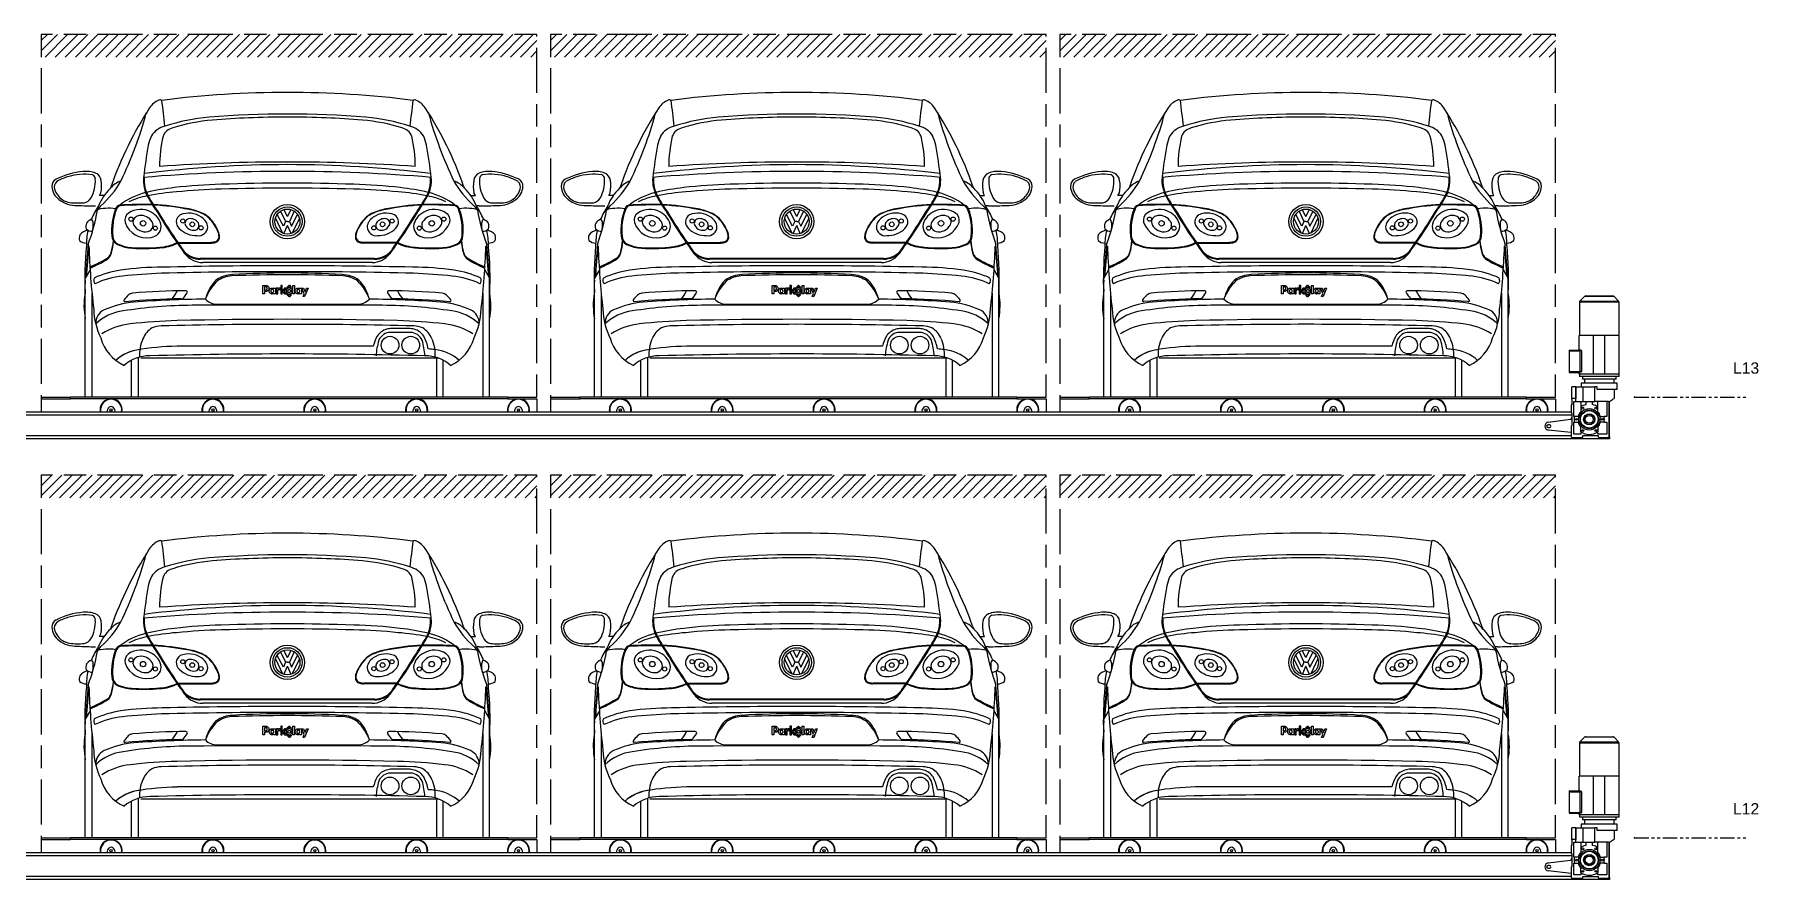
# Model space of a CAD drawing. Header units: millimetres. Extents: x 786 to 13144, y 2321 to 16212.
# Drawn here: x 12379 to 13144, y 15682 to 16057 of the extents above; entities that cross this region are included whole.
import ezdxf
from ezdxf.enums import TextEntityAlignment as Align

# ---------------------------------------------------------------- set-up
doc = ezdxf.new("R2010")
doc.units = ezdxf.units.MM
doc.linetypes.add('Center', pattern=[40, 10, -5, 20, -5])
doc.linetypes.add('PHANTOM', pattern=[12.7, 6.35, -1.27, 1.27, -1.27, 1.27, -1.27])
for name, color, linetype in [('PK24-LABEL', 7, 'Continuous'), ('PK24-LOGO', 7, 'Continuous'), ('PK24E', 7, 'Continuous'), ('PK24E-COMP-CAR', 7, 'Continuous'), ('PK24E-DATA', 7, 'Continuous')]:
    doc.layers.add(name, color=color, linetype=linetype)
for name, color, linetype, true_color in [('PK24E-COMP-CAR_ZONE', 250, 'Center', 0x383e42), ('PK24E-COMP-PALLET', 132, 'Continuous', 0x00b7c8), ('PK24E-HELPER', 253, 'PHANTOM', 0xa1a1a1), ('PK24E-SYS-SHELF', 31, 'Continuous', 0xffcc5a)]:
    doc.layers.add(name, color=color, linetype=linetype, true_color=true_color)
doc.styles.get("Standard").update_dxf_attribs({"font": 'arial.ttf'})

# ---------------------------------------------------------------- blocks, each defined once
blk = doc.blocks.new('LOGO----DECOR-PK24')
at = {"layer": 'PK24-LOGO'}
for p, q in [((-10, 2.13), (-8.71, 2.13)), ((-10, -1.62), (-10, 2.13)), ((-9.29, 1.47), (-9.29, 0.11)), ((-8.76, 1.47), (-9.29, 1.47)), ((-9.29, 0.11), (-8.76, 0.11)), ((-8.61, 1.46), (-8.76, 1.47)), ((-8.76, 0.11), (-8.61, 0.13)), ((-8.71, 2.13), (-8.43, 2.11)), ((-8.48, 1.42), (-8.61, 1.46)), ((-8.61, 0.13), (-8.48, 0.17)), ((-8.36, 1.35), (-8.48, 1.42)), ((-8.48, 0.17), (-8.36, 0.23)), ((-8.43, 2.11), (-8.3, 2.07)), ((-8.26, 1.27), (-8.36, 1.35)), ((-8.36, 0.23), (-8.26, 0.31)), ((-8.3, 2.07), (-8.17, 2.03)), ((-8.19, 1.17), (-8.26, 1.27)), ((-8.26, 0.31), (-8.19, 0.41)), ((-8.13, 1.05), (-8.19, 1.17)), ((-8.19, 0.41), (-8.13, 0.53)), ((-8.17, 2.03), (-7.94, 1.9)), ((-8.09, 0.93), (-8.13, 1.05)), ((-8.13, 0.53), (-8.09, 0.66)), ((-8.08, 0.79), (-8.09, 0.93)), ((-8.09, 0.66), (-8.08, 0.79)), ((-7.94, 1.9), (-7.74, 1.74)), ((-7.74, 1.74), (-7.58, 1.55)), ((-7.58, 0.04), (-7.74, -0.16)), ((-7.58, 1.55), (-7.46, 1.32)), ((-7.46, 0.27), (-7.58, 0.04)), ((-7.46, 1.32), (-7.38, 1.06)), ((-7.38, 0.52), (-7.46, 0.27)), ((-7.38, 1.06), (-7.36, 0.79)), ((-7.36, 0.79), (-7.38, 0.52)), ((-7.19, -0.02), (-7.16, 0.13)), ((-7.16, 0.13), (-7.11, 0.26)), ((-7.11, 0.26), (-6.98, 0.49)), ((-6.98, 0.49), (-6.82, 0.68)), ((-6.82, 0.68), (-6.62, 0.82)), ((-6.62, 0.82), (-6.41, 0.92)), ((-6.42, 0.06), (-6.48, -0.05)), ((-6.33, 0.17), (-6.42, 0.06)), ((-6.41, 0.92), (-6.19, 0.98)), ((-6.23, 0.25), (-6.33, 0.17)), ((-6.11, 0.31), (-6.23, 0.25)), ((-6.19, 0.98), (-5.97, 1)), ((-5.98, 0.35), (-6.11, 0.31)), ((-5.84, 0.36), (-5.98, 0.35)), ((-5.97, 1), (-5.74, 0.98)), ((-5.71, 0.35), (-5.84, 0.36)), ((-5.74, 0.98), (-5.53, 0.92)), ((-5.58, 0.31), (-5.71, 0.35)), ((-5.47, 0.24), (-5.58, 0.31)), ((-5.53, 0.92), (-5.35, 0.82)), ((-5.37, 0.16), (-5.47, 0.24)), ((-5.29, 0.06), (-5.37, 0.16)), ((-5.35, 0.82), (-5.21, 0.7)), ((-5.23, -0.06), (-5.29, 0.06)), ((-5.21, 0.7), (-5.21, 0.95)), ((-5.21, 0.95), (-4.5, 0.95)), ((-4.5, 0.95), (-4.5, -1.62)), ((-3.41, 0.95), (-4.11, 0.95)), ((-4.11, 0.95), (-4.11, -1.62)), ((-3.41, 0.53), (-3.41, 0.95)), ((-3.36, 0.62), (-3.41, 0.53)), ((-3.37, -0.03), (-3.32, 0.06)), ((-3.29, 0.71), (-3.36, 0.62)), ((-3.32, 0.06), (-3.26, 0.13)), ((-3.22, 0.78), (-3.29, 0.71)), ((-3.26, 0.13), (-3.19, 0.19)), ((-3.14, 0.84), (-3.22, 0.78)), ((-3.19, 0.19), (-3.11, 0.23)), ((-3.05, 0.89), (-3.14, 0.84)), ((-3.11, 0.23), (-3.02, 0.26)), ((-2.94, 0.92), (-3.05, 0.89)), ((-3.02, 0.26), (-2.92, 0.27)), ((-2.83, 0.94), (-2.94, 0.92)), ((-2.92, 0.27), (-2.42, 0.27)), ((-2.7, 0.95), (-2.83, 0.94)), ((-2.42, 0.95), (-2.7, 0.95)), ((-2.42, 0.27), (-2.42, 0.95)), ((-1.42, 2.13), (-2.13, 2.13)), ((-2.13, 2.13), (-2.13, -1.62)), ((-1.42, -1.62), (-1.42, 2.13)), ((-0.37, 0.95), (-1.42, -0.33)), ((-0.61, -0.33), (0.44, 0.95)), ((0.44, 0.95), (-0.37, 0.95)), ((0.44, 0.19), (0.36, -0.06)), ((0.56, 0.41), (0.44, 0.19)), ((0.72, 0.61), (0.56, 0.41)), ((0.92, 0.77), (0.72, 0.61)), ((0.77, 1.32), (0.79, 1.37)), ((0.78, 1.26), (0.77, 1.32)), ((0.81, 1.24), (0.78, 1.26)), ((0.79, 1.37), (1.61, 2.19)), ((0.85, 1.23), (0.81, 1.24)), ((0.89, 1.24), (0.85, 1.23)), ((1.07, 1.32), (0.89, 1.24)), ((1.15, 0.9), (0.92, 0.77)), ((1.27, 1.37), (1.07, 1.32)), ((1.07, -0.08), (1.13, 0.03)), ((1.13, 0.03), (1.21, 0.12)), ((1.4, 0.98), (1.15, 0.9)), ((1.21, 0.12), (1.3, 0.2)), ((1.46, 1.41), (1.27, 1.37)), ((1.3, 0.2), (1.41, 0.26)), ((1.67, 1), (1.4, 0.98)), ((1.41, 0.26), (1.54, 0.3)), ((1.67, 1.42), (1.46, 1.41)), ((1.54, 0.3), (1.67, 0.31)), ((1.61, 2.19), (1.67, 2.21)), ((1.67, 2.21), (1.73, 2.19)), ((1.87, 1.41), (1.67, 1.42)), ((1.94, 0.98), (1.67, 1)), ((1.67, 0.31), (1.8, 0.3)), ((1.73, 2.19), (2.54, 1.37)), ((1.8, 0.3), (1.92, 0.26)), ((2.07, 1.37), (1.87, 1.41)), ((1.92, 0.26), (2.03, 0.2)), ((2.19, 0.9), (1.94, 0.98)), ((2.03, 0.2), (2.13, 0.12)), ((2.26, 1.32), (2.07, 1.37)), ((2.13, 0.12), (2.2, 0.03)), ((2.41, 0.77), (2.19, 0.9)), ((2.2, 0.03), (2.26, -0.08)), ((2.45, 1.24), (2.26, 1.32)), ((2.61, 0.61), (2.41, 0.77)), ((2.48, 1.23), (2.45, 1.24)), ((2.52, 1.24), (2.48, 1.23)), ((2.55, 1.26), (2.52, 1.24)), ((2.54, 1.37), (2.57, 1.32)), ((2.57, 1.32), (2.55, 1.26)), ((2.78, 0.41), (2.61, 0.61)), ((2.9, 0.19), (2.78, 0.41)), ((2.98, -0.06), (2.9, 0.19)), ((3.31, 2.13), (4.01, 2.13)), ((3.31, -1.62), (3.31, 2.13)), ((4.01, 2.13), (4.01, -1.62)), ((4.37, -0.02), (4.4, 0.13)), ((4.4, 0.13), (4.45, 0.26)), ((4.45, 0.26), (4.58, 0.49)), ((4.58, 0.49), (4.74, 0.68)), ((4.74, 0.68), (4.93, 0.82)), ((4.93, 0.82), (5.15, 0.92)), ((5.14, 0.06), (5.08, -0.05)), ((5.23, 0.17), (5.14, 0.06)), ((5.15, 0.92), (5.37, 0.98)), ((5.33, 0.25), (5.23, 0.17)), ((5.45, 0.31), (5.33, 0.25)), ((5.37, 0.98), (5.59, 1)), ((5.58, 0.35), (5.45, 0.31)), ((5.72, 0.36), (5.58, 0.35)), ((5.59, 1), (5.82, 0.98)), ((5.85, 0.35), (5.72, 0.36)), ((5.82, 0.98), (6.03, 0.92)), ((5.98, 0.31), (5.85, 0.35)), ((6.09, 0.24), (5.98, 0.31)), ((6.03, 0.92), (6.21, 0.82)), ((6.19, 0.16), (6.09, 0.24)), ((6.27, 0.06), (6.19, 0.16)), ((6.21, 0.82), (6.35, 0.7)), ((6.32, -0.06), (6.27, 0.06)), ((6.35, 0.7), (6.35, 0.95)), ((6.35, 0.95), (7.06, 0.95)), ((7.06, 0.95), (7.06, -1.62)), ((8.33, -1.51), (7.31, 0.95)), ((7.31, 0.95), (8.05, 0.95)), ((8.05, 0.95), (8.68, -0.63)), ((10, 0.95), (8.51, -2.81)), ((8.68, -0.63), (9.27, 0.95)), ((9.27, 0.95), (10, 0.95)), ((-9.29, -1.62), (-10, -1.62)), ((-8.71, -0.55), (-9.29, -0.55)), ((-9.29, -0.55), (-9.29, -1.62)), ((-8.43, -0.52), (-8.71, -0.55)), ((-8.3, -0.49), (-8.43, -0.52)), ((-8.17, -0.44), (-8.3, -0.49)), ((-7.94, -0.32), (-8.17, -0.44)), ((-7.74, -0.16), (-7.94, -0.32)), ((-7.22, -0.33), (-7.21, -0.17)), ((-7.21, -0.5), (-7.22, -0.33)), ((-7.21, -0.17), (-7.19, -0.02)), ((-7.19, -0.65), (-7.21, -0.5)), ((-7.16, -0.79), (-7.19, -0.65)), ((-7.1, -0.92), (-7.16, -0.79)), ((-6.97, -1.15), (-7.1, -0.92)), ((-6.81, -1.34), (-6.97, -1.15)), ((-6.62, -1.48), (-6.81, -1.34)), ((-6.41, -1.59), (-6.62, -1.48)), ((-6.52, -0.18), (-6.53, -0.33)), ((-6.53, -0.33), (-6.52, -0.47)), ((-6.48, -0.05), (-6.52, -0.18)), ((-6.52, -0.47), (-6.48, -0.6)), ((-6.48, -0.6), (-6.42, -0.72)), ((-6.42, -0.72), (-6.33, -0.82)), ((-6.19, -1.65), (-6.41, -1.59)), ((-6.33, -0.82), (-6.23, -0.9)), ((-6.23, -0.9), (-6.11, -0.97)), ((-5.98, -1.67), (-6.19, -1.65)), ((-6.11, -0.97), (-5.98, -1.01)), ((-5.98, -1.01), (-5.84, -1.02)), ((-5.74, -1.65), (-5.98, -1.67)), ((-5.84, -1.02), (-5.71, -1.01)), ((-5.53, -1.57), (-5.74, -1.65)), ((-5.71, -1.01), (-5.58, -0.97)), ((-5.58, -0.97), (-5.47, -0.9)), ((-5.35, -1.47), (-5.53, -1.57)), ((-5.47, -0.9), (-5.37, -0.82)), ((-5.37, -0.82), (-5.29, -0.72)), ((-5.21, -1.33), (-5.35, -1.47)), ((-5.29, -0.72), (-5.23, -0.6)), ((-5.2, -0.19), (-5.23, -0.06)), ((-5.23, -0.6), (-5.2, -0.47)), ((-5.21, -1.62), (-5.21, -1.33)), ((-5.21, -1.33), (-5.21, -1.33)), ((-4.5, -1.62), (-5.21, -1.62)), ((-5.19, -0.33), (-5.2, -0.19)), ((-5.2, -0.47), (-5.19, -0.33)), ((-4.11, -1.62), (-3.41, -1.62)), ((-3.41, -0.21), (-3.4, -0.12)), ((-3.41, -1.62), (-3.41, -0.21)), ((-3.4, -0.12), (-3.37, -0.03)), ((-2.13, -1.62), (-1.42, -1.62)), ((-1.42, -0.33), (-0.37, -1.62)), ((0.44, -1.62), (-0.61, -0.33)), ((-0.37, -1.62), (0.44, -1.62)), ((0.36, -0.06), (0.33, -0.33)), ((0.33, -0.33), (0.36, -0.6)), ((0.36, -0.6), (0.44, -0.85)), ((0.44, -0.85), (0.56, -1.08)), ((0.56, -1.08), (0.72, -1.28)), ((0.72, -1.28), (0.92, -1.44)), ((0.77, -1.98), (0.78, -1.93)), ((0.79, -2.04), (0.77, -1.98)), ((0.78, -1.93), (0.81, -1.9)), ((1.61, -2.85), (0.79, -2.04)), ((0.81, -1.9), (0.85, -1.89)), ((0.85, -1.89), (0.89, -1.9)), ((0.89, -1.9), (1.07, -1.98)), ((0.92, -1.44), (1.15, -1.56)), ((1.02, -0.33), (1.03, -0.2)), ((1.03, -0.46), (1.02, -0.33)), ((1.03, -0.2), (1.07, -0.08)), ((1.07, -0.59), (1.03, -0.46)), ((1.13, -0.7), (1.07, -0.59)), ((1.07, -1.98), (1.27, -2.04)), ((1.21, -0.79), (1.13, -0.7)), ((1.15, -1.56), (1.4, -1.64)), ((1.3, -0.87), (1.21, -0.79)), ((1.27, -2.04), (1.46, -2.07)), ((1.41, -0.93), (1.3, -0.87)), ((1.4, -1.64), (1.67, -1.67)), ((1.54, -0.97), (1.41, -0.93)), ((1.46, -2.07), (1.67, -2.09)), ((1.67, -0.98), (1.54, -0.97)), ((1.67, -2.88), (1.61, -2.85)), ((1.8, -0.97), (1.67, -0.98)), ((1.67, -1.67), (1.94, -1.64)), ((1.67, -2.09), (1.87, -2.07)), ((1.73, -2.85), (1.67, -2.88)), ((2.54, -2.04), (1.73, -2.85)), ((1.92, -0.93), (1.8, -0.97)), ((1.87, -2.07), (2.07, -2.04)), ((2.03, -0.87), (1.92, -0.93)), ((1.94, -1.64), (2.19, -1.56)), ((2.13, -0.79), (2.03, -0.87)), ((2.07, -2.04), (2.26, -1.98)), ((2.2, -0.7), (2.13, -0.79)), ((2.19, -1.56), (2.41, -1.44)), ((2.26, -0.59), (2.2, -0.7)), ((2.26, -0.08), (2.3, -0.2)), ((2.3, -0.46), (2.26, -0.59)), ((2.26, -1.98), (2.45, -1.9)), ((2.3, -0.2), (2.31, -0.33)), ((2.31, -0.33), (2.3, -0.46)), ((2.41, -1.44), (2.61, -1.28)), ((2.45, -1.9), (2.48, -1.89)), ((2.48, -1.89), (2.52, -1.9)), ((2.52, -1.9), (2.55, -1.93)), ((2.57, -1.98), (2.54, -2.04)), ((2.55, -1.93), (2.57, -1.98)), ((2.61, -1.28), (2.78, -1.08)), ((2.78, -1.08), (2.9, -0.85)), ((2.9, -0.85), (2.98, -0.6)), ((3, -0.33), (2.98, -0.06)), ((2.98, -0.6), (3, -0.33)), ((4.01, -1.62), (3.31, -1.62)), ((4.34, -0.17), (4.37, -0.02)), ((4.34, -0.33), (4.34, -0.17)), ((4.34, -0.5), (4.34, -0.33)), ((4.37, -0.65), (4.34, -0.5)), ((4.4, -0.79), (4.37, -0.65)), ((4.46, -0.92), (4.4, -0.79)), ((4.59, -1.15), (4.46, -0.92)), ((4.75, -1.34), (4.59, -1.15)), ((4.94, -1.48), (4.75, -1.34)), ((5.15, -1.59), (4.94, -1.48)), ((5.04, -0.18), (5.03, -0.33)), ((5.03, -0.33), (5.04, -0.47)), ((5.08, -0.05), (5.04, -0.18)), ((5.04, -0.47), (5.08, -0.6)), ((5.08, -0.6), (5.14, -0.72)), ((5.14, -0.72), (5.23, -0.82)), ((5.37, -1.65), (5.15, -1.59)), ((5.23, -0.82), (5.33, -0.9)), ((5.33, -0.9), (5.45, -0.97)), ((5.58, -1.67), (5.37, -1.65)), ((5.45, -0.97), (5.58, -1.01)), ((5.58, -1.01), (5.72, -1.02)), ((5.81, -1.65), (5.58, -1.67)), ((5.72, -1.02), (5.85, -1.01)), ((6.03, -1.57), (5.81, -1.65)), ((5.85, -1.01), (5.98, -0.97)), ((5.98, -0.97), (6.09, -0.9)), ((6.21, -1.47), (6.03, -1.57)), ((6.09, -0.9), (6.19, -0.82)), ((6.19, -0.82), (6.27, -0.72)), ((6.35, -1.33), (6.21, -1.47)), ((6.27, -0.72), (6.32, -0.6)), ((6.36, -0.19), (6.32, -0.06)), ((6.32, -0.6), (6.36, -0.47)), ((6.35, -1.62), (6.35, -1.33)), ((6.35, -1.33), (6.35, -1.33)), ((7.06, -1.62), (6.35, -1.62)), ((6.37, -0.33), (6.36, -0.19)), ((6.36, -0.47), (6.37, -0.33)), ((7.8, -2.81), (8.33, -1.51)), ((8.51, -2.81), (7.8, -2.81))]:
    blk.add_line(p, q, dxfattribs=at)
blk = doc.blocks.new('SEDAN--ONPALLET-BACK-COMP-PKE24')
at = {"layer": 'PK24E-COMP-CAR'}
for p, q in [((-78.19, 93.65), (-78.57, 92.66)), ((78.18, 93.65), (78.56, 92.66)), ((-83.42, 89.39), (-82.8, 90.58)), ((-81.39, 89.38), (-83.42, 89.39)), ((81.38, 89.38), (83.41, 89.39)), ((83.41, 89.39), (82.79, 90.58)), ((85.14, 84.82), (83.86, 84.82)), ((-5.34, 79.42), (-2.11, 72.72)), ((-1.8, 75.79), (-4.54, 80.95)), ((-3.03, 82.53), (-0.89, 77.91)), ((-0.89, 77.91), (-1.8, 75.79)), ((0, 80.09), (-1.62, 83.19)), ((0, 77.91), (-0.89, 77.91)), ((0, 80.09), (1.61, 83.19)), ((0, 77.91), (0.88, 77.91)), ((3.03, 82.53), (0.88, 77.91)), ((0.88, 77.91), (1.79, 75.79)), ((1.79, 75.79), (4.53, 80.95)), ((5.33, 79.42), (2.1, 72.72)), ((-1.6, 72.54), (0, 76.15)), ((1.59, 72.54), (0, 76.15)), ((-48.61, 68.57), (-33.94, 68.66)), ((-48.4, 68.25), (-33.73, 68.34)), ((38.65, 61.55), (-38.66, 61.55)), ((48.39, 68.25), (33.72, 68.34)), ((48.6, 68.57), (33.93, 68.66)), ((-87.57, 56.39), (-89.7, 52.69)), ((38.65, 61.19), (-38.66, 61.19)), ((37.58, 59.7), (-37.59, 59.7)), ((87.56, 56.39), (89.7, 52.69)), ((-89.7, 0), (-89.7, 52.69)), ((-86.74, 46.15), (-86.74, 0)), ((86.73, 46.15), (86.73, 0)), ((89.7, 0), (89.7, 52.69)), ((54.62, 28.71), (45.73, 28.71)), ((53.92, 30.48), (46.42, 30.48)), ((-69.17, 0), (-69.17, 16.29)), ((-66.2, 17.52), (-66.2, 0)), ((67.12, 17.21), (-65.12, 17.21)), ((38.11, 22.56), (-48.96, 22.56)), ((66.2, 17.52), (66.2, 0)), ((69.16, 0), (69.16, 16.29))]:
    blk.add_line(p, q, dxfattribs=at)
for centre, radius in [((0, 77.87), 7.61), ((0, 77.87), 6.51), ((-69.42, 78.97), 0.922), ((-64.06, 77.1), 1.21), ((-46.41, 78.14), 0.922), ((-42.21, 76.65), 1.04), ((0, 77.87), 5.56), ((42.2, 76.65), 1.04), ((46.4, 78.14), 0.922), ((64.06, 77.1), 1.21), ((69.41, 78.97), 0.922), ((-58.58, 74.94), 0.922), ((-38.35, 75.07), 0.922), ((38.34, 75.07), 0.922), ((58.57, 74.94), 0.922), ((45.54, 23.04), 3.91), ((54.74, 23.04), 3.91)]:
    blk.add_circle(centre, radius, dxfattribs=at)
for centre, radius, start, end in [((-53.72, 123.47), 8.91, 111.72946, 146.48076), ((-56.43, 130.59), 1.3, 56.08172, 117.02463), ((0, -306.42), 441.62, 82.75492, 97.24508), ((-1705.96, -70.58), 1662.61, 6.58929, 6.98737), ((1705.95, -70.58), 1662.61, 173.01263, 173.41071), ((56.42, 130.59), 1.3, 62.97537, 123.91828), ((53.71, 123.47), 8.91, 33.51924, 68.27054), ((73.75, 40.71), 160.89, 146.97506, 160.79056), ((-232.16, 172.11), 175.68, 334.27996, 344.81528), ((-27.15, 36.74), 87.78, 94.99216, 108.04022), ((-27.01, 44.32), 78.81, 94.57802, 107.62477), ((0, -299.58), 425.19, 85.30756, 94.69244), ((-11.48, -105.61), 229.53, 91.43473, 95.45387), ((0, -236.02), 360.28, 87.25936, 92.74064), ((11.48, -105.61), 229.53, 84.54613, 88.56527), ((27, 44.32), 78.81, 72.37523, 85.42198), ((27.14, 36.74), 87.78, 71.95978, 85.00784), ((-73.76, 40.71), 160.89, 19.20944, 33.02494), ((232.15, 172.11), 175.68, 195.18472, 205.72004), ((-42.4, 107.59), 19.8, 155.07773, 167.6656), ((-52.08, 110.61), 9.85, 103.25141, 147.27932), ((2.09, 102.19), 58.86, 166.70039, 179.87993), ((-49.66, 113.65), 5.91, 101.79964, 159.31214), ((49.65, 113.65), 5.91, 20.68786, 78.20036), ((52.07, 110.61), 9.85, 32.72068, 76.74859), ((-2.1, 102.19), 58.86, 0.12007, 13.29961), ((42.39, 107.59), 19.8, 12.3344, 24.92227), ((204.77, 65.47), 270.53, 170.13311, 173.20456), ((-204.78, 65.47), 270.53, 6.79544, 9.86689), ((-87.69, 66.79), 33.42, 95.082, 116.64941), ((-89.33, 88.38), 11.77, 69.15199, 96.4359), ((0, -661.52), 761.68, 85.1916, 94.8084), ((0, -408.79), 511.92, 82.85855, 97.14145), ((0, -708.69), 812.99, 85.99614, 94.00386), ((89.33, 88.38), 11.77, 83.5641, 110.84801), ((87.68, 66.79), 33.42, 63.35059, 84.918), ((-100.94, 93.54), 3.58, 119.08952, 181.66298), ((-96.73, 93.91), 7.81, 183.51844, 233.08307), ((-100.21, 93.18), 3.25, 132.46589, 197.31496), ((-95.23, 94.63), 8.44, 196.62873, 237.63312), ((-91.84, 78.02), 20.5, 106.21611, 121.04265), ((-90, 74.41), 24.49, 81.75171, 107.97732), ((-100.63, 95.81), 15.41, 330.61297, 3.66153), ((-87.23, 96.8), 1.99, 359.75003, 68.10956), ((-86.68, 95.66), 4.03, 6.13441, 67.60539), ((-62.99, 76.43), 22.5, 133.83137, 158.02515), ((-111.73, 117.38), 43.53, 311.63879, 330.39456), ((-97.34, 93.67), 14.86, 347.99873, 9.36744), ((-70.54, 85.98), 10.45, 108.72129, 140.24407), ((-49.29, 96.14), 14.63, 174.7585, 210.21726), ((-48.95, 96.28), 14.63, 175.17986, 210.21726), ((-37.92, -16.3), 109.91, 96.35884, 102.93323), ((-24.17, -125.3), 219.77, 91.37932, 96.77526), ((-23.53, -158.53), 250.88, 91.35159, 95.87806), ((0, -729.84), 824.77, 87.95349, 92.04651), ((0, -917.39), 1010.09, 88.32968, 91.67032), ((23.52, -158.53), 250.88, 84.12194, 88.64841), ((24.16, -125.3), 219.77, 83.22474, 88.62068), ((37.91, -16.3), 109.91, 77.06677, 83.64116), ((48.94, 96.28), 14.63, 329.78274, 4.82014), ((49.28, 96.14), 14.63, 329.78274, 5.2415), ((111.72, 117.38), 43.53, 209.60544, 228.36121), ((70.53, 85.98), 10.45, 39.75593, 71.27871), ((62.98, 76.43), 22.5, 21.97485, 46.16863), ((97.33, 93.67), 14.86, 170.63256, 192.00127), ((86.67, 95.66), 4.03, 112.39461, 173.86559), ((100.62, 95.81), 15.41, 176.33847, 209.38703), ((87.22, 96.8), 1.99, 111.89044, 180.24997), ((90, 74.41), 24.49, 72.02268, 98.24829), ((91.83, 78.02), 20.5, 58.95735, 73.78389), ((95.22, 94.63), 8.44, 302.36688, 343.37127), ((96.72, 93.91), 7.81, 306.91693, 356.48156), ((100.2, 93.18), 3.25, 342.68504, 47.53411), ((100.94, 93.54), 3.58, 358.33702, 60.91048), ((-94.05, 96.69), 11.64, 230.7729, 273.96352), ((-94.33, 97.07), 10.99, 240.48654, 257.88476), ((-92.89, 121.27), 35.15, 263.87288, 274.40036), ((-85.71, 196.49), 111.67, 266.12957, 270.29061), ((-90.95, 90.58), 4.42, 279.88536, 328.08698), ((-57.79, 67.26), 31.44, 145.98312, 158.29195), ((-118.58, 114.5), 46.46, 317.84156, 320.34249), ((-72.97, 82.12), 3.58, 131.3061, 157.25432), ((-73.48, 82.48), 2.54, 105.76489, 159.57378), ((-74.08, 83.08), 2.14, 97.39601, 125.94467), ((-55.39, 60.52), 31.12, 103.91651, 127.53632), ((-63.65, -88.82), 174.34, 88.79849, 93.51943), ((-63.47, -89.09), 174.34, 88.79849, 93.51943), ((-56.08, 57.32), 32.54, 100.84719, 115.96576), ((23.13, 136.48), 97.51, 209.28584, 214.16469), ((-41.21, -18.05), 109.37, 94.20058, 100.86965), ((23.46, 136.62), 97.51, 209.28584, 214.16469), ((-65.58, -24.83), 110.46, 78.63486, 86.87463), ((-65.43, -25.08), 110.46, 78.63486, 86.87463), ((65.42, -25.08), 110.46, 93.12537, 101.36514), ((65.57, -24.83), 110.46, 93.12537, 101.36514), ((41.2, -18.05), 109.37, 79.13035, 85.79942), ((-23.47, 136.62), 97.51, 325.83531, 330.71416), ((-23.13, 136.48), 97.51, 325.83531, 330.71416), ((63.46, -89.09), 174.34, 86.48057, 91.20151), ((63.64, -88.82), 174.34, 86.48057, 91.20151), ((56.07, 57.32), 32.54, 64.03424, 79.15281), ((55.38, 60.52), 31.12, 52.46368, 76.08349), ((73.47, 82.48), 2.54, 20.42622, 74.23511), ((74.07, 83.08), 2.14, 54.05533, 82.60399), ((72.96, 82.12), 3.58, 22.74568, 48.6939), ((118.57, 114.5), 46.46, 219.65751, 222.15844), ((57.78, 67.26), 31.44, 21.70805, 34.01688), ((85.7, 196.49), 111.67, 269.70939, 273.87043), ((90.94, 90.58), 4.42, 211.91302, 260.11464), ((92.88, 121.27), 35.15, 265.59964, 276.12712), ((94.05, 96.69), 11.64, 266.03648, 309.2271), ((94.33, 97.07), 10.99, 282.11524, 299.51346), ((-85.88, 75.84), 3.56, 158.33399, 199.14792), ((-84.99, 74.09), 5.2, 112.80048, 143.88598), ((-163.05, 96.22), 79.84, 339.12331, 350.39853), ((-88.49, 77.06), 2.35, 2.70508, 50.73955), ((-99.21, 76.61), 13.08, 346.54529, 2.48286), ((-79.48, 65.91), 17.88, 79.64577, 108.1931), ((-83.51, 82.79), 0.82, 140.03907, 172.03151), ((-51.77, 74.05), 26.26, 158.90721, 185.59189), ((-51.36, 73.92), 26.26, 158.90721, 185.59189), ((-68.22, 78.42), 3.94, 125.33326, 194.42747), ((-62.48, 80.84), 10.15, 199.57204, 281.02733), ((-65.22, 74.11), 9.19, 58.95823, 125.08932), ((-65.76, 77.66), 2.78, 108.36487, 206.13317), ((-64.89, 75.08), 5.51, 36.97675, 108.49164), ((-62.8, 76.17), 3.2, 348.40596, 43.92304), ((-63.8, 74.87), 7.85, 6.57912, 64.94216), ((170.36, 220), 266.59, 211.24522, 214.696), ((170.7, 220.13), 266.59, 211.24522, 214.696), ((-45.64, 77.68), 3.7, 121.08603, 229.63812), ((-43.75, 71.97), 9.66, 54.22215, 113.13946), ((-43.4, 77.09), 2.06, 102.22808, 208.52479), ((-43.05, 74.8), 4.37, 35.05326, 100.4062), ((-47.59, 60.39), 23.38, 64.0562, 80.71185), ((-47.43, 60.14), 23.38, 64.0562, 80.71185), ((-41.84, 76.24), 2.6, 312.25852, 24.20491), ((-40.94, 74.99), 5.59, 5.00656, 59.5481), ((-42.55, 71.07), 11.57, 45.6275, 63.33175), ((-42.71, 70.68), 11.84, 47.23336, 62.32769), ((-48.8, 66.06), 19.42, 22.23737, 43.28184), ((-48.6, 66.03), 19.42, 22.23737, 43.28184), ((48.59, 66.03), 19.42, 136.71816, 157.76263), ((48.79, 66.06), 19.42, 136.71816, 157.76263), ((42.55, 71.07), 11.57, 116.66825, 134.3725), ((42.7, 70.68), 11.84, 117.67231, 132.76664), ((40.93, 74.99), 5.59, 120.4519, 174.99344), ((47.42, 60.14), 23.38, 99.28815, 115.9438), ((47.58, 60.39), 23.38, 99.28815, 115.9438), ((43.75, 71.97), 9.66, 66.86054, 125.77785), ((41.84, 76.24), 2.6, 155.79509, 227.74148), ((43.04, 74.8), 4.37, 79.5938, 144.94674), ((43.39, 77.09), 2.06, 331.47521, 77.77192), ((45.63, 77.68), 3.7, 310.36188, 58.91397), ((-170.71, 220.13), 266.59, 325.304, 328.75478), ((-170.37, 220), 266.59, 325.304, 328.75478), ((63.79, 74.87), 7.85, 115.05784, 173.42088), ((62.79, 76.17), 3.2, 136.07696, 191.59404), ((65.21, 74.11), 9.19, 54.91068, 121.04177), ((64.88, 75.08), 5.51, 71.50836, 143.02325), ((62.47, 80.84), 10.15, 258.97267, 340.42796), ((65.76, 77.66), 2.78, 333.86683, 71.63513), ((68.22, 78.42), 3.94, 345.57253, 54.66674), ((51.35, 73.92), 26.26, 354.40811, 21.09279), ((79.47, 65.91), 17.88, 71.8069, 100.35423), ((51.76, 74.05), 26.26, 354.40811, 21.09279), ((83.5, 82.79), 0.82, 7.96849, 39.96093), ((163.04, 96.22), 79.84, 189.60147, 200.87669), ((99.2, 76.61), 13.08, 177.51714, 193.45471), ((88.48, 77.06), 2.35, 129.26045, 177.29492), ((84.98, 74.09), 5.2, 36.11402, 67.19952), ((85.87, 75.84), 3.56, 340.85208, 21.66601), ((-88.85, 70.61), 3.56, 158.33399, 199.14792), ((-89.18, 72.97), 4.66, 229.37813, 269.55767), ((-87.96, 68.86), 5.2, 95.95602, 143.88598), ((-86.82, 76.71), 3.16, 219.96739, 276.0093), ((-57.79, 67.26), 31.44, 167.56395, 180.34045), ((-104.31, 71.56), 27.17, 343.76989, 355.19582), ((-104.62, 71.06), 27.47, 344.97919, 356.19129), ((-73.54, 71.6), 4.37, 181.39995, 243.99123), ((-73.38, 71.54), 4.12, 182.59986, 241.10011), ((-62.96, 79.36), 6.05, 208.83873, 280.43694), ((-63.07, 76.87), 3.67, 289.27473, 338.52186), ((-61.09, 75.93), 5.09, 276.28638, 358.25452), ((-40.4, 82.25), 10.62, 224.0368, 272.23459), ((-41.63, 78.14), 4.12, 209.64325, 291.81816), ((-39.45, 75.68), 4.09, 262.46827, 357.14288), ((-34.14, 75.76), 7.1, 271.57017, 285.66323), ((-32.71, 71.23), 2.36, 281.98246, 358.84445), ((-32.69, 71.2), 2.69, 284.7999, 316.22805), ((-36.64, 71.01), 6.29, 1.5811, 22.41645), ((-32.86, 71.05), 2.71, 321.07106, 2.29291), ((-36.44, 70.98), 6.29, 1.5811, 22.41645), ((36.43, 70.98), 6.29, 157.58355, 178.4189), ((32.85, 71.05), 2.71, 177.70709, 218.92894), ((36.63, 71.01), 6.29, 157.58355, 178.4189), ((32.7, 71.23), 2.36, 181.15555, 258.01754), ((32.68, 71.2), 2.69, 223.77195, 255.2001), ((34.13, 75.76), 7.1, 254.33677, 268.42983), ((39.44, 75.68), 4.09, 182.85712, 277.53173), ((40.39, 82.25), 10.62, 267.76541, 315.9632), ((41.62, 78.14), 4.12, 248.18184, 330.35675), ((61.08, 75.93), 5.09, 181.74548, 263.71362), ((63.06, 76.87), 3.67, 201.47814, 250.72527), ((62.95, 79.36), 6.05, 259.56306, 331.16127), ((73.38, 71.54), 4.12, 298.89989, 357.40014), ((73.53, 71.6), 4.37, 296.00877, 358.60005), ((104.61, 71.06), 27.47, 183.80871, 195.02081), ((104.3, 71.56), 27.17, 184.80418, 196.23011), ((86.81, 76.71), 3.16, 263.9907, 320.03261), ((87.95, 68.86), 5.2, 36.11402, 84.04398), ((57.78, 67.26), 31.44, 359.65955, 12.43605), ((89.17, 72.97), 4.66, 270.44233, 310.62187), ((88.84, 70.61), 3.56, 340.85208, 21.66601), ((75.79, 51.98), 165.71, 174.77393, 182.04731), ((2809.42, -170.04), 2907.61, 175.3087, 175.60428), ((352.68, 20.75), 443.21, 174.01396, 175.78474), ((265.97, 79.98), 354.33, 182.10476, 186.6492), ((-116.42, 123.58), 71.88, 293.58284, 300.84333), ((-108.59, 107.95), 54.88, 292.4492, 301.81455), ((-83.55, 65.41), 5.65, 313.56799, 344.99598), ((-82.6, 65.28), 4.56, 311.61512, 343.21929), ((-67.85, 84.74), 18.68, 245.99265, 267.0881), ((-67.64, 85.42), 19.11, 246.11338, 265.95065), ((-63.93, 143.35), 77.17, 266.24754, 275.3212), ((-63.75, 143.08), 77.17, 266.24754, 275.3212), ((-57.63, 85.87), 19.37, 272.50529, 296.40805), ((-57.44, 85.6), 19.37, 272.50529, 296.40805), ((7.47, 105.51), 67.51, 213.49583, 218.35067), ((7.81, 105.64), 67.51, 213.49583, 216.20118), ((-39.02, 70.72), 9.11, 212.92199, 244.13958), ((-38.58, 71.66), 10.46, 225.33381, 269.58823), ((-37.58, 69.58), 9.88, 217.07802, 269.95059), ((-38.58, 72.01), 10.46, 245.04947, 269.58823), ((-33.92, 75.44), 7.1, 271.57017, 285.66323), ((33.91, 75.44), 7.1, 254.33677, 268.42983), ((37.57, 69.58), 9.88, 270.04941, 322.92198), ((38.57, 71.66), 10.46, 270.41177, 314.66619), ((38.57, 72.01), 10.46, 270.41177, 294.95053), ((39.01, 70.72), 9.11, 295.86042, 327.07801), ((-7.48, 105.51), 67.51, 321.64933, 326.50417), ((-7.82, 105.64), 67.51, 323.79882, 326.50417), ((57.43, 85.6), 19.37, 243.59195, 267.49471), ((57.62, 85.87), 19.37, 243.59195, 267.49471), ((63.74, 143.08), 77.17, 264.6788, 273.75246), ((63.93, 143.35), 77.17, 264.6788, 273.75246), ((67.84, 84.74), 18.68, 272.9119, 294.00735), ((67.63, 85.42), 19.11, 274.04935, 293.88662), ((83.54, 65.41), 5.65, 195.00402, 226.43201), ((82.59, 65.28), 4.56, 196.78071, 228.38488), ((116.41, 123.58), 71.88, 239.15667, 246.41716), ((108.58, 107.95), 54.88, 238.18545, 247.5508), ((-265.98, 79.98), 354.33, 353.3508, 357.89524), ((-352.68, 20.75), 443.21, 4.21526, 5.98604), ((-2809.43, -170.04), 2907.61, 4.39572, 4.6913), ((-75.79, 51.98), 165.71, 357.95269, 5.22607), ((-66.72, 10), 46.88, 98.94635, 113.99943), ((-69.7, 17.95), 35.93, 95.46666, 116.03569), ((-54.94, -79.6), 137.24, 90.24141, 97.9856), ((-41.61, -262.18), 317.46, 92.58936, 95.69733), ((0, -2232.03), 2287.67, 88.5987, 91.4013), ((0, -2380.61), 2438.88, 88.69566, 91.30434), ((-23.69, 39.97), 14.4, 92.23657, 124.11955), ((-23.76, 40.64), 13.17, 94.10851, 124.51481), ((0, -610.72), 664.95, 87.87096, 92.12904), ((0, -355.01), 410.08, 86.61068, 93.38932), ((23.68, 39.97), 14.4, 55.88045, 87.76343), ((23.75, 40.64), 13.17, 55.48519, 85.89149), ((54.93, -79.6), 137.24, 82.0144, 89.75859), ((41.6, -262.18), 317.46, 84.30267, 87.41064), ((69.69, 17.95), 35.93, 63.96431, 84.53334), ((66.71, 10), 46.88, 66.00057, 81.05365), ((-58.14, 40.66), 32.14, 170.33069, 190.77796), ((2809.42, -170.04), 2907.61, 175.62198, 175.6727), ((352.68, 20.75), 443.21, 176.48575, 176.72677), ((-83.38, 51.8), 2.62, 156.97295, 216.93296), ((-68.21, 42.45), 3.68, 97.52835, 130.70592), ((-44.85, -217.27), 264.45, 90.04345, 95.17295), ((-68.41, 57.32), 22.05, 321.20246, 332.5189), ((-58.82, 55.48), 17.09, 317.04055, 327.17041), ((-45.03, 46.52), 0.654, 331.66258, 91.17263), ((-17.88, 38.78), 19.09, 136.64817, 165.88652), ((-14.41, 35.01), 23.55, 135.59323, 159.04007), ((14.4, 35.01), 23.55, 20.95993, 44.40677), ((17.87, 38.78), 19.09, 14.11348, 43.35183), ((45.02, 46.52), 0.654, 88.82737, 208.33742), ((58.81, 55.48), 17.09, 212.82959, 222.95945), ((44.84, -217.27), 264.45, 84.82705, 89.95655), ((68.4, 57.32), 22.05, 207.4811, 218.79754), ((68.2, 42.45), 3.68, 49.29408, 82.47165), ((83.37, 51.8), 2.62, 323.06704, 23.02705), ((-2809.43, -170.04), 2907.61, 4.3273, 4.37802), ((-352.68, 20.75), 443.21, 3.27323, 3.51425), ((58.13, 40.66), 32.14, 349.22204, 9.66931), ((-54.54, 39.92), 31.45, 181.74822, 205.82749), ((-78.49, 32.72), 6.6, 114.97771, 182.617), ((-64.02, -0.45), 42.79, 95.54203, 113.7908), ((-41.54, -156.28), 196.99, 90.19862, 99.17477), ((-72.12, 42.8), 0.482, 142.3699, 277.11987), ((-59.03, 33.06), 16.81, 133.55642, 143.32332), ((-39.58, -347.1), 390.78, 91.1215, 94.76867), ((-31.53, -466.81), 510.26, 90.54609, 94.11512), ((-47.26, 45.68), 2.08, 270.80937, 297.03818), ((0, -8552.83), 8593.65, 89.718539, 90.281461), ((-31.12, 48.67), 7.43, 224.74338, 269.40269), ((0, 22989.93), 22948.71, 269.92213, 270.07787), ((31.11, 48.67), 7.43, 270.59731, 315.25662), ((31.52, -466.81), 510.26, 85.88488, 89.45391), ((41.53, -156.28), 196.99, 80.82523, 89.80138), ((47.25, 45.68), 2.08, 242.96182, 269.19063), ((39.57, -347.1), 390.78, 85.23133, 88.8785), ((64.01, -0.45), 42.79, 66.2092, 84.45797), ((59.02, 33.06), 16.81, 36.67668, 46.44358), ((72.12, 42.8), 0.482, 262.88013, 37.6301), ((78.48, 32.72), 6.6, 357.383, 65.02229), ((54.53, 39.92), 31.45, 334.17251, 358.25178), ((-70.34, 17.07), 21.29, 97.04137, 133.85699), ((-66.73, 3.96), 28.65, 96.0498, 122.8908), ((-41.55, -213.86), 247.91, 91.70487, 96.52967), ((-54.78, 22.08), 10.09, 121.43602, 157.6945), ((-54.78, 22.08), 10.09, 121.43602, 157.6945), ((-55.22, 18.26), 13.33, 93.68808, 111.22398), ((-55.22, 18.26), 13.33, 93.68808, 111.22398), ((0, -2168.54), 2200.81, 88.54008, 91.45992), ((0, -2120.36), 2154.85, 88.69904, 91.30096), ((41.54, -213.86), 247.91, 83.47033, 88.29513), ((55.21, 18.26), 13.33, 68.77602, 86.31192), ((54.78, 22.08), 10.09, 22.3055, 58.56398), ((66.72, 3.96), 28.65, 57.1092, 83.9502), ((70.33, 17.07), 21.29, 46.14301, 82.95863), ((-64.65, 31.23), 18.87, 195.39594, 245.6192), ((-48.32, 18.76), 17.33, 155.66196, 183.54154), ((-48.32, 18.76), 17.33, 155.66196, 183.54154), ((56.53, 18.01), 18.97, 151.70483, 166.1199), ((70.43, 16.32), 31.17, 163.4328, 176.3751), ((45.93, 23.06), 7.27, 105.12538, 147.19761), ((45.79, 23.04), 5.67, 90.60634, 157.46543), ((47.28, 18.15), 12.36, 93.99336, 105.23206), ((53.06, 18.15), 12.36, 74.76794, 86.00664), ((54.42, 22.83), 5.88, 23.85989, 88.06834), ((54.41, 23.06), 7.27, 32.80239, 74.87462), ((29.92, 16.32), 31.17, 3.6249, 16.5672), ((43.82, 18.01), 18.97, 10.20389, 28.29517), ((48.31, 18.76), 17.33, 356.45846, 24.33804), ((64.65, 31.23), 18.87, 294.3808, 344.60406), ((-63.17, 1.64), 19.59, 96.84617, 131.6433), ((-63.17, 1.64), 19.59, 101.33702, 131.6433), ((-61.12, 1.11), 17.19, 89.71282, 131.21706), ((-61.12, 1.11), 17.19, 89.71282, 131.21706), ((-46.41, -100.54), 123.12, 91.18582, 99.63462), ((0.04, -2217.3), 2236.42, 88.43528, 91.56492), ((61.11, 1.11), 17.19, 48.78294, 90.28718), ((44.33, -191.47), 213.61, 84.31583, 85.12411), ((63.16, 1.64), 19.59, 48.3567, 83.15383)]:
    blk.add_arc(centre, radius, start, end, dxfattribs=at)
at = {"linetype": 'Continuous'}
blk.add_blockref('LOGO----DECOR-PK24', (-0.86, 47.39), dxfattribs=at)
blk = doc.blocks.new('*U57')
at = {"layer": 'PK24E-COMP-CAR_ZONE'}
h = blk.add_hatch(dxfattribs=at)
h.set_pattern_fill('ANSI31', color=256)
h.set_pattern_definition([(45, (-13592.072, -11123.8307), (-2.24506403, 2.24506403), [])])
h.paths.add_polyline_path([(792, 160.9), (572, 160.9), (572, 150.9), (792, 150.9)])
h = blk.add_hatch(dxfattribs=at)
h.set_pattern_fill('ANSI31', color=256)
h.set_pattern_definition([(45, (-13366.072, -11123.8307), (-2.24506403, 2.24506403), [])])
h.paths.add_polyline_path([(1018, 160.9), (798, 160.9), (798, 150.9), (1018, 150.9)])
h = blk.add_hatch(dxfattribs=at)
h.set_pattern_fill('ANSI31', color=256)
h.set_pattern_definition([(45, (-13140.072, -11123.8307), (-2.24506403, 2.24506403), [])])
h.paths.add_polyline_path([(1244, 160.9), (1024, 160.9), (1024, 150.9), (1244, 150.9)])
for points in [[(792, 0), (792, 160.9), (572, 160.9), (572, 0)], [(1018, 0), (1018, 160.9), (798, 160.9), (798, 0)], [(1244, 0), (1244, 160.9), (1024, 160.9), (1024, 0)]]:
    blk.add_lwpolyline(points, dxfattribs=at)
at = {"layer": 'PK24E-COMP-PALLET'}
for p, q in [((572, 0), (572, -0.8)), ((572, 0), (585.01, 0)), ((778.99, 0), (585.01, 0)), ((585.01, -0.8), (585.01, 0)), ((778.99, 0), (792, 0)), ((778.99, 0), (778.99, -0.8)), ((798, 0), (798, -0.8)), ((798, 0), (811.01, 0)), ((1004.99, 0), (811.01, 0)), ((811.01, -0.8), (811.01, 0)), ((1004.99, 0), (1018, 0)), ((1004.99, 0), (1004.99, -0.8)), ((1024, 0), (1024, -0.8)), ((1024, 0), (1037.01, 0)), ((1230.99, 0), (1037.01, 0)), ((1037.01, -0.8), (1037.01, 0)), ((1230.99, 0), (1244, 0)), ((1230.99, 0), (1230.99, -0.8)), ((572, -0.8), (572, -6.5)), ((572, -0.8), (585.01, -0.8)), ((778.99, -0.8), (585.01, -0.8)), ((778.99, -0.8), (792, -0.8)), ((792, -0.8), (792, -6.5)), ((798, -0.8), (798, -6.5)), ((798, -0.8), (811.01, -0.8)), ((1004.99, -0.8), (811.01, -0.8)), ((1004.99, -0.8), (1018, -0.8)), ((1018, -0.8), (1018, -6.5)), ((1024, -0.8), (1024, -6.5)), ((1024, -0.8), (1037.01, -0.8)), ((1230.99, -0.8), (1037.01, -0.8)), ((1230.99, -0.8), (1244, -0.8)), ((1244, -0.8), (1244, -6.5))]:
    blk.add_line(p, q, dxfattribs=at)
at = {"layer": 'PK24E-HELPER'}
blk.add_line((1279, 0), (1329, 0), dxfattribs=at)
blk.add_point((1279, 0), dxfattribs=at)
at = {"layer": 'PK24E-SYS-SHELF'}
for p, q in [((1254.63, 42.06), (1254.63, 38.16)), ((1263.43, 42.06), (1254.63, 42.06)), ((1256.86, 44.62), (1254.86, 42.62)), ((1254.86, 42.62), (1263.43, 42.62)), ((1263.43, 44.62), (1256.86, 44.62)), ((1257.42, 44.85), (1269.44, 44.85)), ((1270, 44.62), (1263.43, 44.62)), ((1263.43, 42.62), (1272, 42.62)), ((1272.23, 42.06), (1263.43, 42.06)), ((1272, 42.62), (1270, 44.62)), ((1272.23, 27.35), (1272.23, 42.06)), ((1254.63, 37.68), (1254.63, 27.35)), ((1260.9, 27.35), (1254.46, 27.35)), ((1254.46, 20.83), (1254.46, 27.35)), ((1265.96, 27.35), (1260.9, 27.35)), ((1260.9, 10.2), (1260.9, 27.35)), ((1272.28, 27.35), (1265.96, 27.35)), ((1265.96, 10.2), (1265.96, 27.35)), ((1272.28, 10.2), (1272.28, 27.35)), ((1250.08, 20.83), (1250.08, 20.47)), ((1250.08, 20.83), (1254.73, 20.83)), ((1250.08, 20.47), (1250.08, 11.28)), ((1250.08, 20.47), (1254.73, 20.47)), ((1254.73, 20.83), (1254.73, 20.47)), ((1255.37, 20.77), (1254.73, 20.75)), ((1254.73, 20.47), (1254.73, 11.28)), ((1255.55, 20.46), (1254.73, 20.45)), ((1255.55, 20.46), (1255.55, 11.29)), ((1250.08, 11.28), (1250.08, 10.92)), ((1250.08, 11.28), (1254.73, 11.28)), ((1250.08, 10.92), (1254.73, 10.92)), ((1254.46, 10.2), (1254.46, 10.92)), ((1260.9, 10.2), (1254.46, 10.2)), ((1254.63, 10.2), (1254.63, 9.1)), ((1272.23, 9.1), (1254.63, 9.1)), ((1255.55, 11.29), (1254.73, 11.3)), ((1254.73, 11.28), (1254.73, 10.92)), ((1255.37, 10.98), (1254.73, 11)), ((1255.96, 9.1), (1255.96, 8)), ((1270.9, 8), (1255.96, 8)), ((1256.81, 8), (1256.81, 6.1)), ((1265.96, 10.2), (1260.9, 10.2)), ((1272.28, 10.2), (1265.96, 10.2)), ((1270.05, 6.1), (1270.05, 8)), ((1270.9, 8), (1270.9, 9.1)), ((1272.23, 9.1), (1272.23, 10.2)), ((1252.98, 4.5), (1251.18, 4.5)), ((1251.18, -0.7), (1251.18, 4.5)), ((1252.98, -2), (1252.98, 4.5)), ((1252.98, 4.5), (1256.11, 4.5)), ((1252.98, 4.5), (1252.98, -0.7)), ((1255.43, 6.1), (1255.43, 4.5)), ((1271.43, 6.1), (1255.43, 6.1)), ((1256.11, 4.5), (1261.48, 4.5)), ((1256.11, 4.5), (1256.11, -2)), ((1261.48, -2), (1261.48, 4.5)), ((1262.52, 4.5), (1261.48, 4.5)), ((1262.52, 3.3), (1262.52, 4.5)), ((1271.43, 3.3), (1262.52, 3.3)), ((1269.98, 3.3), (1269.98, -0.6)), ((1271.43, 3.3), (1271.43, 6.1)), ((120.5, -6.5), (1250.98, -6.5)), ((601.27, -6.5), (601.54, -5.35)), ((604.46, -5.35), (604.73, -6.5)), ((646.47, -6.5), (646.74, -5.35)), ((649.66, -5.35), (649.93, -6.5)), ((691.67, -6.5), (691.94, -5.35)), ((694.86, -5.35), (695.13, -6.5)), ((736.87, -6.5), (737.14, -5.35)), ((740.06, -5.35), (740.33, -6.5)), ((782.07, -6.5), (782.34, -5.35)), ((785.26, -5.35), (785.53, -6.5)), ((827.27, -6.5), (827.54, -5.35)), ((830.46, -5.35), (830.73, -6.5)), ((872.47, -6.5), (872.74, -5.35)), ((875.66, -5.35), (875.93, -6.5)), ((917.67, -6.5), (917.94, -5.35)), ((920.86, -5.35), (921.13, -6.5)), ((962.87, -6.5), (963.14, -5.35)), ((966.06, -5.35), (966.33, -6.5)), ((1008.07, -6.5), (1008.34, -5.35)), ((1011.26, -5.35), (1011.53, -6.5)), ((1053.27, -6.5), (1053.54, -5.35)), ((1056.46, -5.35), (1056.73, -6.5)), ((1098.47, -6.5), (1098.74, -5.35)), ((1101.66, -5.35), (1101.93, -6.5)), ((1143.67, -6.5), (1143.94, -5.35)), ((1146.86, -5.35), (1147.13, -6.5)), ((1188.87, -6.5), (1189.14, -5.35)), ((1192.06, -5.35), (1192.33, -6.5)), ((1234.07, -6.5), (1234.34, -5.35)), ((1237.26, -5.35), (1237.53, -6.5)), ((1250.98, -3.4), (1250.98, -6.9)), ((1251.18, -3.4), (1250.98, -3.4)), ((1250.98, -6.9), (1251.18, -7.1)), ((1251.48, -0.7), (1251.18, -1)), ((1252.98, -0.7), (1251.18, -0.7)), ((1251.18, -1), (1251.18, -0.7)), ((1251.18, -1), (1251.18, -3.4)), ((1251.18, -7.1), (1251.18, -12.7)), ((1252.18, -2), (1252.98, -2)), ((1252.18, -8.6), (1252.18, -2)), ((1252.98, -2), (1256.11, -2)), ((1255.18, -2), (1255.18, -4.38)), ((1255.18, -4.38), (1255.18, -6.5)), ((1256.11, -2), (1261.48, -2)), ((1257.48, -2), (1257.48, -3.37)), ((1260.48, -3.37), (1260.48, -2)), ((1267.57, -2), (1261.48, -2)), ((1262.78, -4.38), (1262.78, -2)), ((1262.78, -6.5), (1262.78, -4.38)), ((1266.78, -2), (1266.78, -8.6)), ((1267.57, -2), (1267.78, -2)), ((1267.78, -17.8), (1267.78, -2)), ((1267.78, -2), (1267.98, -2)), ((1267.98, -17.6), (1267.98, -2)), ((1251.18, -8), (120.5, -8)), ((1241.28, -12.29), (1240.68, -12.29)), ((1240.68, -13.51), (1241.28, -13.51)), ((1240.76, -11.16), (1250.72, -9.88)), ((1250.98, -15.79), (1240.78, -14.64)), ((1251.18, -12.7), (1250.98, -12.9)), ((1250.98, -12.9), (1250.98, -17.6)), ((1252.18, -8.6), (1252.41, -8.6)), ((1252.18, -11.2), (1252.41, -11.2)), ((1252.18, -16.5), (1252.18, -11.2)), ((1254.05, -8.6), (1252.41, -8.6)), ((1252.41, -11.2), (1254.05, -11.2)), ((1255.18, -15.42), (1255.18, -13.3)), ((1262.78, -13.3), (1262.78, -15.42)), ((1263.91, -8.6), (1265.55, -8.6)), ((1265.55, -11.2), (1263.91, -11.2)), ((1266.78, -8.6), (1265.55, -8.6)), ((1265.55, -11.2), (1266.78, -11.2)), ((1266.78, -11.2), (1266.78, -16.5)), ((120.5, -17), (1250.98, -17)), ((1267.98, -18.5), (120.5, -18.5)), ((1250.98, -17.6), (1251.28, -17.9)), ((1251.28, -17.9), (1255.98, -17.9)), ((1255.18, -16.5), (1252.18, -16.5)), ((1255.18, -15.42), (1255.18, -16.5)), ((1255.98, -17.9), (1256.18, -17.7)), ((1256.18, -17.1), (1262.98, -17.1)), ((1256.18, -17.7), (1256.18, -17.1)), ((1262.78, -16.5), (1262.78, -15.42)), ((1266.78, -16.5), (1262.78, -16.5)), ((1262.98, -17.1), (1262.98, -17.7)), ((1262.98, -17.7), (1263.18, -17.9)), ((1263.18, -17.9), (1267.68, -17.9)), ((1267.68, -17.9), (1267.78, -17.8)), ((1267.78, -17.8), (1267.98, -17.6)), ((1267.98, -17.6), (1267.98, -18.5))]:
    blk.add_line(p, q, dxfattribs=at)
at = {"layer": 'PK24E-SYS-SHELF', "flags": 128}
for points in [[(1267.98, -2), (1268.43, -1.69), (1268.86, -1.39), (1269.26, -1.11), (1269.63, -0.84), (1269.98, -0.6)], [(1250.72, -9.88), (1250.98, -9.83), (1251.18, -9.77)]]:
    blk.add_lwpolyline(points, dxfattribs=at)
at = {"layer": 'PK24E-SYS-SHELF'}
for centre, radius in [((603, -5.7), 0.5), ((648.2, -5.7), 0.5), ((693.4, -5.7), 0.5), ((738.6, -5.7), 0.5), ((783.8, -5.7), 0.5), ((829, -5.7), 0.5), ((874.2, -5.7), 0.5), ((919.4, -5.7), 0.5), ((964.6, -5.7), 0.5), ((1009.8, -5.7), 0.5), ((1055, -5.7), 0.5), ((1100.2, -5.7), 0.5), ((1145.4, -5.7), 0.5), ((1190.6, -5.7), 0.5), ((1235.8, -5.7), 0.5), ((1258.98, -9.9), 4.75), ((1258.98, -9.9), 4.1), ((1258.98, -9.9), 4), ((1258.98, -9.9), 3.9), ((1256.11, -4.92), 0.4), ((1258.98, -9.9), 2.5), ((1258.98, -9.9), 2.3), ((1261.86, -4.92), 0.4), ((1253.23, -9.9), 0.4), ((1256.11, -14.88), 0.4), ((1258.98, -9.9), 1.75), ((1261.86, -14.88), 0.4), ((1264.73, -9.9), 0.4)]:
    blk.add_circle(centre, radius, dxfattribs=at)
for centre, radius, start, end in [((1255.43, 42.06), 0.8, 135, 180), ((1257.42, 44.05), 0.8, 90, 135), ((1269.44, 44.05), 0.8, 45, 90), ((1271.43, 42.06), 0.8, 0, 45), ((603, -5.7), 4.9, 168.36889, 189.39648), ((603, -5.7), 4.9, 350.60352, 168.36889), ((603, -5.7), 4.7, 168.36889, 189.80019), ((603, -5.7), 4.7, 350.19981, 168.36889), ((603, -5.7), 1.5, 13.46341, 166.53659), ((648.2, -5.7), 4.9, 168.36889, 189.39648), ((648.2, -5.7), 4.9, 350.60352, 168.36889), ((648.2, -5.7), 4.7, 168.36889, 189.80019), ((648.2, -5.7), 4.7, 350.19981, 168.36889), ((648.2, -5.7), 1.5, 13.46341, 166.53659), ((693.4, -5.7), 4.9, 168.36889, 189.39648), ((693.4, -5.7), 4.9, 350.60352, 168.36889), ((693.4, -5.7), 4.7, 168.36889, 189.80019), ((693.4, -5.7), 4.7, 350.19981, 168.36889), ((693.4, -5.7), 1.5, 13.46341, 166.53659), ((738.6, -5.7), 4.9, 168.36889, 189.39648), ((738.6, -5.7), 4.9, 350.60352, 168.36889), ((738.6, -5.7), 4.7, 168.36889, 189.80019), ((738.6, -5.7), 4.7, 350.19981, 168.36889), ((738.6, -5.7), 1.5, 13.46341, 166.53659), ((783.8, -5.7), 4.9, 168.36889, 189.39648), ((783.8, -5.7), 4.9, 350.60352, 168.36889), ((783.8, -5.7), 4.7, 168.36889, 189.80019), ((783.8, -5.7), 4.7, 350.19981, 168.36889), ((783.8, -5.7), 1.5, 13.46341, 166.53659), ((829, -5.7), 4.9, 168.36889, 189.39648), ((829, -5.7), 4.9, 350.60352, 168.36889), ((829, -5.7), 4.7, 168.36889, 189.80019), ((829, -5.7), 4.7, 350.19981, 168.36889), ((829, -5.7), 1.5, 13.46341, 166.53659), ((874.2, -5.7), 4.9, 168.36889, 189.39648), ((874.2, -5.7), 4.9, 350.60352, 168.36889), ((874.2, -5.7), 4.7, 168.36889, 189.80019), ((874.2, -5.7), 4.7, 350.19981, 168.36889), ((874.2, -5.7), 1.5, 13.46341, 166.53659), ((919.4, -5.7), 4.9, 168.36889, 189.39648), ((919.4, -5.7), 4.9, 350.60352, 168.36889), ((919.4, -5.7), 4.7, 168.36889, 189.80019), ((919.4, -5.7), 4.7, 350.19981, 168.36889), ((919.4, -5.7), 1.5, 13.46341, 166.53659), ((964.6, -5.7), 4.9, 168.36889, 189.39648), ((964.6, -5.7), 4.9, 350.60352, 168.36889), ((964.6, -5.7), 4.7, 168.36889, 189.80019), ((964.6, -5.7), 4.7, 350.19981, 168.36889), ((964.6, -5.7), 1.5, 13.46341, 166.53659), ((1009.8, -5.7), 4.9, 168.36889, 189.39648), ((1009.8, -5.7), 4.9, 350.60352, 168.36889), ((1009.8, -5.7), 4.7, 168.36889, 189.80019), ((1009.8, -5.7), 4.7, 350.19981, 168.36889), ((1009.8, -5.7), 1.5, 13.46341, 166.53659), ((1055, -5.7), 4.9, 168.36889, 189.39648), ((1055, -5.7), 4.9, 350.60352, 168.36889), ((1055, -5.7), 4.7, 168.36889, 189.80019), ((1055, -5.7), 4.7, 350.19981, 168.36889), ((1055, -5.7), 1.5, 13.46341, 166.53659), ((1100.2, -5.7), 4.9, 168.36889, 189.39648), ((1100.2, -5.7), 4.9, 350.60352, 168.36889), ((1100.2, -5.7), 4.7, 168.36889, 189.80019), ((1100.2, -5.7), 4.7, 350.19981, 168.36889), ((1100.2, -5.7), 1.5, 13.46341, 166.53659), ((1145.4, -5.7), 4.9, 168.36889, 189.39648), ((1145.4, -5.7), 4.9, 350.60352, 168.36889), ((1145.4, -5.7), 4.7, 168.36889, 189.80019), ((1145.4, -5.7), 4.7, 350.19981, 168.36889), ((1145.4, -5.7), 1.5, 13.46341, 166.53659), ((1190.6, -5.7), 4.9, 168.36889, 189.39648), ((1190.6, -5.7), 4.9, 350.60352, 168.36889), ((1190.6, -5.7), 4.7, 168.36889, 189.80019), ((1190.6, -5.7), 4.7, 350.19981, 168.36889), ((1190.6, -5.7), 1.5, 13.46341, 166.53659), ((1235.8, -5.7), 4.9, 168.36889, 189.39648), ((1235.8, -5.7), 4.9, 350.60352, 168.36889), ((1235.8, -5.7), 4.7, 168.36889, 189.80019), ((1235.8, -5.7), 4.7, 350.19981, 168.36889), ((1235.8, -5.7), 1.5, 13.46341, 166.53659), ((1258.98, -9.9), 5.1, 138.16752, 165.23222), ((1258.98, -9.9), 6.7, 102.93706, 124.55271), ((1258.98, -9.9), 6.7, 55.44729, 77.06294), ((1258.98, -9.9), 5.1, 14.76778, 41.83248), ((1240.98, -12.9), 1.75, 97.32677, 263.55999), ((1240.68, -12.9), 0.61, 90, 270), ((1241.28, -12.9), 0.61, 270, 90), ((1252.48, -9.9), 1.55, 147.00411, 177.9348), ((1258.98, -9.9), 6.7, 168.81194, 191.18806), ((1258.98, -9.9), 5.1, 194.76778, 221.83248), ((1258.98, -9.9), 5.1, 318.16752, 345.23222), ((1258.98, -9.9), 6.7, 348.81194, 11.18806), ((1258.98, -9.9), 6.7, 235.44729, 304.55271)]:
    blk.add_arc(centre, radius, start, end, dxfattribs=at)
for centre, major_axis, start_param, end_param in [((1263.43, 25.65), (6.62, 6.74), 2.882142, 2.921612), ((1263.43, 6.1), (-6.62, 6.74), 0.21998, 0.259451)]:
    blk.add_ellipse(centre, major_axis=major_axis, ratio=0.963647, start_param=start_param, end_param=end_param, dxfattribs=at)
blk.add_open_spline([(1254.63, 38.16), (1254.63, 38.15), (1254.63, 38.15), (1254.63, 38.11), (1254.63, 38.05), (1254.63, 37.97), (1254.63, 37.89), (1254.63, 37.81), (1254.63, 37.74), (1254.63, 37.69), (1254.63, 37.67), (1254.63, 37.68), (1254.63, 37.68)], degree=3, knots=[0, 0, 0, 0, 0.106429, 0.212827, 0.319695, 0.427386, 0.535619, 0.643874, 0.751735, 0.859119, 0.966135, 1, 1, 1, 1], dxfattribs=at)
at = {"layer": 'PK24E'}
for p in [(681.25, 0), (907.25, 0), (1133.25, 0)]:
    blk.add_blockref('SEDAN--ONPALLET-BACK-COMP-PKE24', p, dxfattribs=at)
at = {"layer": 'PK24-LABEL'}
blk.add_attdef('LEVEL_ID', text='', height=5, dxfattribs=at).set_placement((1328.57, 10.38), align=Align.CENTER)
at = {"layer": 'PK24E-DATA'}
for tag, p in [('COMP_TYPE', (170.5, 13.5)), ('GROUND_ID', (170.5, 3.5))]:
    blk.add_attdef(tag, p, '', height=5, dxfattribs=at)

msp = doc.modelspace()

# ---------------------------------------------------------------- block references
ref = msp.add_blockref('*U57', (11810.35, 15896), dxfattribs=dict(rotation=0.0004794921238179))
ref.add_attrib('LEVEL_ID', 'L13', dxfattribs={"layer": 'PK24-LABEL', "height": 5, "rotation": 0.00048}).set_placement((13138.92, 15906.39), align=Align.CENTER)
ref = msp.add_blockref('*U57', (11810.35, 15700.39), dxfattribs=dict(rotation=0.0004794921238179))
ref.add_attrib('LEVEL_ID', 'L12', dxfattribs={"layer": 'PK24-LABEL', "height": 5, "rotation": 0.00048}).set_placement((13138.92, 15710.78), align=Align.CENTER)

doc.saveas('drawing.dxf')
